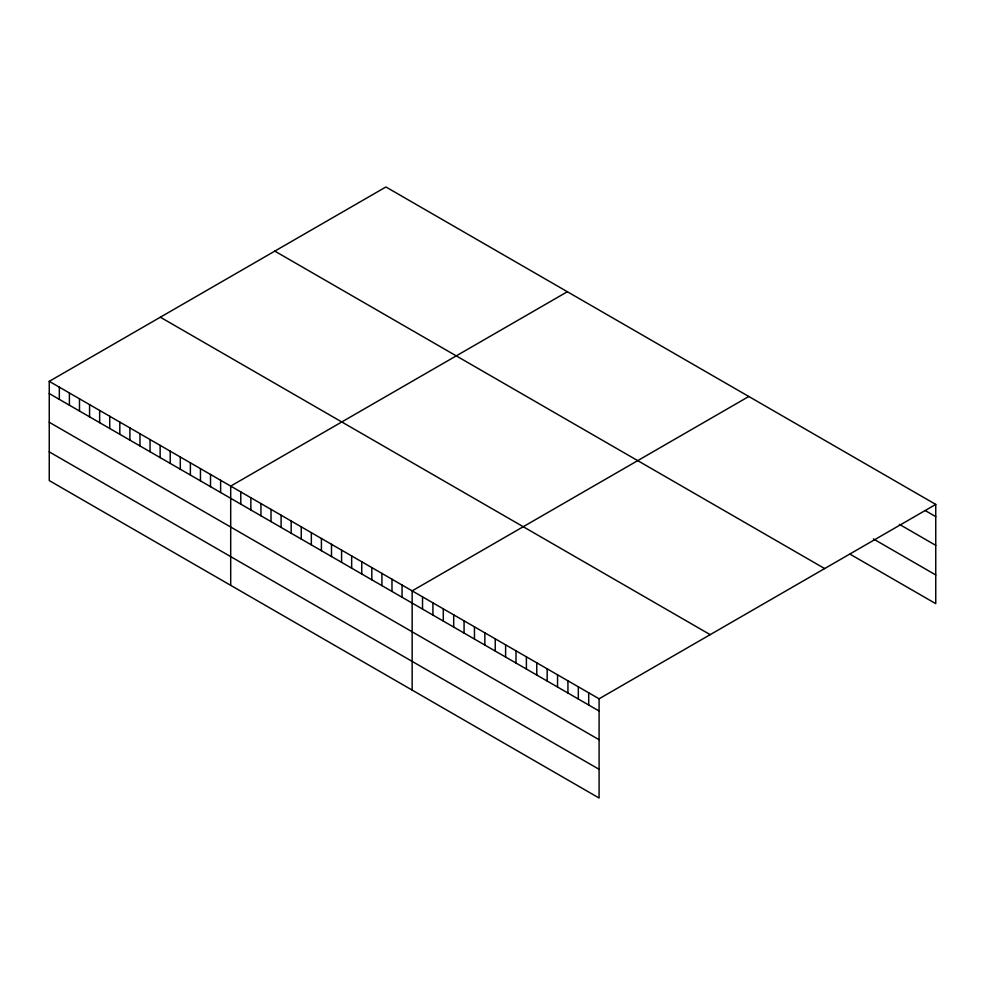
<?xml version="1.0" encoding="UTF-8"?>
<svg xmlns="http://www.w3.org/2000/svg" width="985" height="985" viewBox="0 0 985 985"><rect width="100%" height="100%" fill="white"/><g stroke="black" fill="none" stroke-linecap="round" stroke-linejoin="round"><path stroke-width="1.48" d="M49.25 381.343L599.089 698.796L599.089 798.022L49.25 480.581L49.25 381.343L385.911 186.978L935.75 504.418L935.75 603.657L850.067 554.186M567.36 291.732L230.699 486.097L230.699 585.336M748.809 396.487L412.149 590.865L412.149 690.091M599.089 698.796L935.75 504.418M925.358 510.636L935.75 516.633M899.404 524.365L935.75 545.358M873.436 538.967L935.75 574.944M274.815 251.113L824.654 568.567M160.346 317.207L710.185 634.648M49.25 393.557L599.089 711.01M49.25 422.269L599.089 739.723M49.25 451.856L599.089 769.31M588.71 692.8L588.71 705.014M578.318 686.804L578.318 699.018M567.939 680.807L567.939 693.021M557.547 674.811L557.547 687.025M547.167 668.815L547.167 681.029M536.776 662.819L536.776 675.033M526.396 656.823L526.396 669.037M516.005 650.826L516.005 663.04M505.613 644.83L505.613 657.044M495.233 638.834L495.233 651.048M484.842 632.838L484.842 645.052M474.462 626.842L474.462 639.056M464.07 620.846L464.07 633.059M453.691 614.849L453.691 627.063M443.299 608.853L443.299 621.067M432.92 602.857L432.92 615.071M422.528 596.861L422.528 609.075M402.065 585.041L402.065 597.255M391.981 579.217L391.981 591.431M381.909 573.393L381.909 585.619M371.825 567.582L371.825 579.796M361.741 561.758L361.741 573.972M351.657 555.934L351.657 568.148M341.586 550.122L341.586 562.337M331.502 544.299L331.502 556.513M321.418 538.475L321.418 550.689M311.346 532.663L311.346 544.877M301.262 526.84L301.262 539.054M291.178 521.016L291.178 533.23M281.094 515.204L281.094 527.418M271.023 509.38L271.023 521.594M260.939 503.557L260.939 515.771M250.855 497.745L250.855 509.959M240.783 491.921L240.783 504.135M220.615 480.286L220.615 492.5M210.531 474.462L210.531 486.676M200.46 468.638L200.46 480.852M190.376 462.827L190.376 475.041M180.292 457.003L180.292 469.217M170.22 451.179L170.22 463.393M160.136 445.355L160.136 457.582M150.052 439.544L150.052 451.758M139.969 433.72L139.969 445.934M129.897 427.896L129.897 440.123M119.813 422.085L119.813 434.299M109.729 416.261L109.729 428.475M99.657 410.437L99.657 422.651M89.573 404.626L89.573 416.84M79.49 398.802L79.49 411.016M69.406 392.978L69.406 405.192M59.334 387.167L59.334 399.381"/></g></svg>
